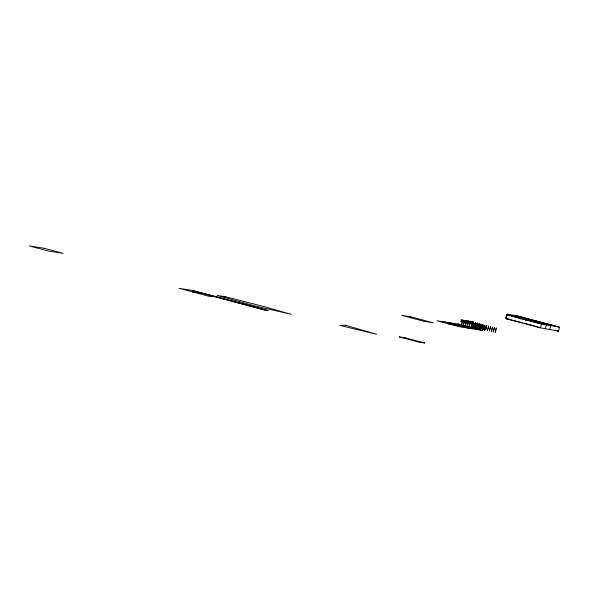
<?xml version="1.0" encoding="UTF-8"?>
<svg xmlns="http://www.w3.org/2000/svg" width="589" height="589" viewBox="0 0 589 589"><rect width="100%" height="100%" fill="white"/><g stroke="black" fill="none" stroke-linecap="round" stroke-linejoin="round"><path stroke-width="0.88" d="M462.615 320.394L461.526 324.576L462.829 320.423M506.142 318.141L507.158 314.224L515.986 315.571L559.55 327.189L558.527 331.114L540.474 327.852L505.627 318.561L506.643 314.636L511.517 315.387L507.158 314.224M520.971 319.267L521.375 317.699L524.644 318.2L559.55 327.189L541.497 323.935L506.643 314.636L541.497 323.935L540.474 327.852L532.684 325.489M525.322 320.431L525.734 318.863L521.375 317.699M545.348 328.596L546.371 324.679M549.706 329.759L550.722 325.842M442.273 322.19L445.733 322.117L468.424 328.169L459.626 326.821L436.942 320.769L445.733 322.117M214.823 296.392L209.765 296.473L179.137 288.352L192.36 290.451L268.297 310.528L266.419 310.594L192.36 290.451M520.86 318.112L525.734 318.863M532.839 321.307L545.333 323.714M509.684 319.179L505.627 318.561L522.406 322.72M447.618 322.404L458.205 324.024L481.441 330.223L470.847 328.596L447.618 322.404L470.847 328.596M458.448 325.054L464.802 326.026L481.441 330.223M448.281 323.795L457.079 325.143M464.257 326.601L470.611 327.572M192.412 291.872L202.645 293.44L267.354 310.565M524.122 323.177L531.823 325.231M515.986 315.571L524.644 318.2M458.205 324.024L464.802 326.026M464.522 320.902L463.433 325.084L464.522 320.902M466.429 321.41L465.339 325.592L466.429 321.41M468.336 321.918L467.246 326.1L468.336 321.918M470.243 322.426L469.153 326.608L470.243 322.426M472.142 322.934L471.053 327.116L472.142 322.934M473.423 322.043L472.334 326.225L473.423 322.043M474.049 323.442L472.96 327.624L474.049 323.442M475.323 322.551L474.233 326.733L475.323 322.551M475.956 323.95L474.867 328.132L475.956 323.95M477.23 323.059L476.14 327.241L477.23 323.059M477.863 324.458L476.773 328.64L477.863 324.458M479.137 323.567L478.047 327.749L479.137 323.567M479.77 324.966L478.68 329.148L479.77 324.966M481.044 324.075L479.954 328.257L481.044 324.075M481.677 325.474L480.587 329.656L481.677 325.474M482.951 324.583L481.861 328.765L482.951 324.583M483.576 325.982L482.487 330.164L483.576 325.982M484.85 325.091L483.76 329.273L484.85 325.091M485.483 326.49L484.394 330.672L485.483 326.49M486.757 325.599L485.667 329.781L486.757 325.599M488.664 326.107L487.574 330.289L488.664 326.107M490.571 326.615L489.481 330.797L490.571 326.615M492.478 327.123L491.388 331.305L492.478 327.123M494.385 327.631L493.295 331.813L494.385 327.631M496.284 328.139L495.194 332.321L496.284 328.139M345.345 325.202L339.956 325.452L376.518 334.265L345.345 325.202M224.998 296.606L217.15 295.487L255.295 306.03L291.231 314.298L264.005 306.604L224.998 296.606M521.353 317.11L509.478 315.292L540.488 323.56L552.364 325.378L521.353 317.11M43.888 248.197L29.45 245.988L48.615 251.098L63.052 253.307L43.888 248.197M471.605 321.557L461.01 319.937L473.055 321.947L471.605 321.557M471.288 322.757L460.701 321.138L472.746 323.14L471.288 322.757M410.629 316.742L401.838 315.402L424.522 321.447L433.313 322.794L410.629 316.742M405.357 337.828L399.062 336.864L418.499 342.047L424.802 343.012L405.357 337.828M558.527 331.114L554.978 330.245L558.527 331.114"/></g></svg>
